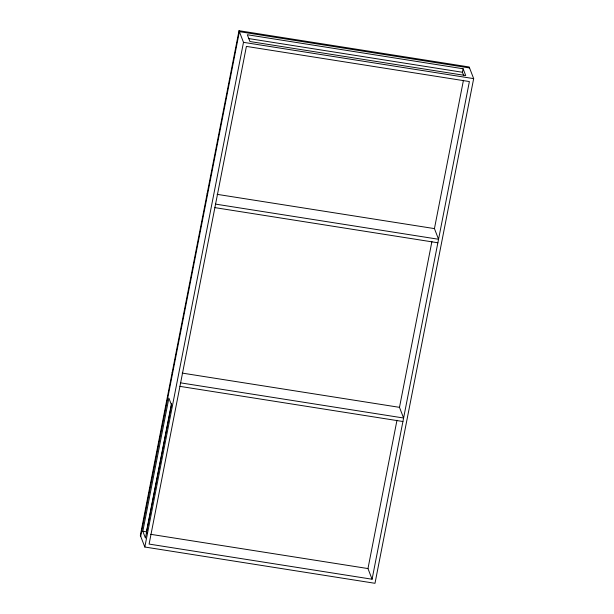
<?xml version="1.0" encoding="UTF-8"?>
<svg xmlns="http://www.w3.org/2000/svg" width="614" height="614" viewBox="0 0 614 614"><rect width="100%" height="100%" fill="white"/><g stroke="black" fill="none" stroke-linecap="round" stroke-linejoin="round"><path stroke-width="0.92" d="M239.007 30.7L140.33 535.385L144.82 547.02L374.993 583.3L473.67 78.615L469.18 66.98L239.007 30.7L243.489 42.335L144.82 547.02M140.706 536.352L239.376 31.667L469.556 67.954M142.824 531.287L168.865 398.102L171.483 404.887L145.441 538.071L142.824 531.287L146.416 531.847L147.076 533.543M146.416 531.847L171.544 403.36M463.731 75.652L462.426 72.26L463.109 68.76L247.319 34.745L249.936 41.529L465.727 75.545L463.109 68.76M372.084 579.225L469.388 81.555L246.406 46.403L149.102 544.081L372.084 579.225L367.97 568.564L396.974 420.237M180.623 382.86L403.605 418.011L399.491 407.343L431.918 241.479M215.568 204.117L438.549 239.268L434.436 228.608L463.44 80.28M248.524 38.544L462.426 72.26M243.489 42.335L473.67 78.615M217.126 194.346L434.436 228.608M214.885 207.624L437.866 242.776M182.174 373.089L399.491 407.343M179.933 386.367L402.922 421.511M150.653 534.31L367.97 568.564M207.141 193.671L207.517 194.638M172.196 372.414L172.565 373.381"/></g></svg>
